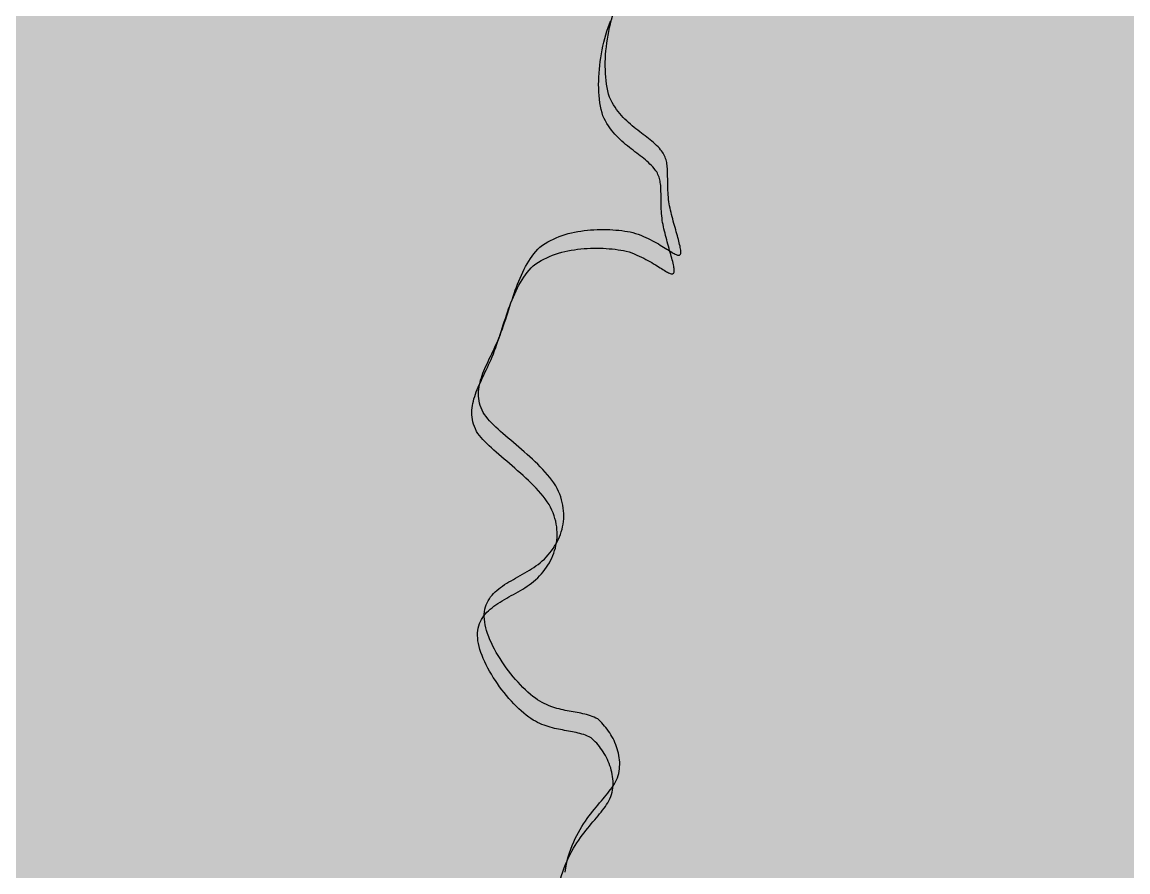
# Model space of a CAD drawing. Header units: metres. Extents: x 507649 to 508899, y 6966965 to 6967377.
# Drawn here: x 507813.553 to 507816.374, y 6967134.091 to 6967136.257 of the extents above; entities that cross this region are included whole.
import ezdxf

# ---------------------------------------------------------------- set-up
doc = ezdxf.new("R2010")
doc.units = ezdxf.units.M
for name, color, linetype in [('C_TEXT_2.5', 7, 'Continuous'), ('HATCH_PAVEMENT_CARPARK', 254, 'Continuous'), ('mga2020VEG_TREE', 252, 'Continuous'), ('VEG_TREE', 252, 'Continuous')]:
    doc.layers.add(name, color=color, linetype=linetype)

# ---------------------------------------------------------------- blocks, each defined once
blk = doc.blocks.new('XD_HATCH')
at = {"layer": 'HATCH_PAVEMENT_CARPARK'}
h = blk.add_hatch(color=256, dxfattribs=at)
h.dxf.hatch_style = 1
edge = h.paths.add_edge_path()
edge.add_arc((507820.0035, 6967266.0846), 90.9846, 212.490454, 214.433145, ccw=False)
edge.add_line((507743.2597, 6967217.2114), (507739.3975, 6967223.5857))
edge.add_line((507739.3975, 6967223.5857), (507735.7937, 6967229.354))
edge.add_arc((507741.7347, 6967233.0626), 7.0035, 130.40924, 211.97437, ccw=False)
edge.add_line((507737.1947, 6967238.3954), (507750.6539, 6967250.0937))
edge.add_line((507750.6539, 6967250.0937), (507741.05, 6967244.0422))
edge.add_line((507741.05, 6967244.0422), (507736.8872, 6967241.4878))
edge.add_line((507736.8872, 6967241.4878), (507736.5955, 6967241.3754))
edge.add_line((507736.5955, 6967241.3754), (507734.5499, 6967240.1202))
edge.add_line((507734.5499, 6967240.1202), (507731.321, 6967238.1196))
edge.add_line((507731.321, 6967238.1196), (507725.6413, 6967234.6538))
edge.add_line((507725.6413, 6967234.6538), (507731.0427, 6967225.6365))
edge.add_line((507731.0427, 6967225.6365), (507734.3137, 6967220.4063))
edge.add_line((507734.3137, 6967220.4063), (507740.7105, 6967210.5555))
edge.add_arc((507792.0178, 6967243.4686), 60.9567, 212.679784, 223.004185)
edge.add_line((507747.4399, 6967201.893), (507760.8169, 6967187.5416))
edge.add_line((507760.8169, 6967187.5416), (507809.4494, 6967136.3338))
edge.add_line((507809.4494, 6967136.3338), (507818.1024, 6967127.2285))
edge.add_line((507818.1024, 6967127.2285), (507823.8522, 6967121.3778))
edge.add_line((507823.8522, 6967121.3778), (507824.4916, 6967120.7445))
edge.add_arc((508006.4469, 6967303.1514), 257.6432, 225.071025, 227.49079)
edge.add_line((507832.3552, 6967113.225), (507846.2318, 6967101.0676))
edge.add_line((507846.2318, 6967101.0676), (507853.4009, 6967095.2875))
edge.add_line((507853.4009, 6967095.2875), (507861.2594, 6967089.1032))
edge.add_line((507861.2594, 6967089.1032), (507875.8925, 6967078.0403))
edge.add_line((507875.8925, 6967078.0403), (507894.9956, 6967066.1051))
edge.add_line((507894.9956, 6967066.1051), (507898.306, 6967064.4219))
edge.add_arc((507903.2585, 6967076.4416), 13, 247.60702, 320.57814)
edge.add_line((507913.3009, 6967068.1863), (507923.2089, 6967080.3814))
edge.add_line((507923.2089, 6967080.3814), (507928.8841, 6967087.3665))
edge.add_line((507928.8841, 6967087.3665), (507934.5029, 6967094.2847))
edge.add_arc((507925.5996, 6967101.3044), 11.3378, 321.74663, 356.9562)
edge.add_arc((507925.0507, 6967101.3012), 11.8858, 357.1121, 390.65111)
edge.add_line((507935.2759, 6967107.3607), (507928.3545, 6967118.4191))
edge.add_arc((507932.5928, 6967121.0718), 5, 172.2504, 212.042, ccw=False)
edge.add_line((507927.6385, 6967121.746), (507927.9054, 6967123.707))
edge.add_line((507927.9054, 6967123.707), (507927.9054, 6967123.707))
edge.add_line((507927.9054, 6967123.707), (507928.2223, 6967126.0364))
edge.add_line((507928.2223, 6967126.0364), (507922.15, 6967126.731))
edge.add_line((507922.15, 6967126.731), (507921.9819, 6967124.7702))
edge.add_line((507921.9819, 6967124.7702), (507922.0083, 6967120.8889))
edge.add_arc((507933.6526, 6967120.7537), 11.6451, 179.33463, 190.50577)
edge.add_arc((507935.1814, 6967121.1154), 13.2144, 190.83947, 200.68044)
edge.add_arc((507934.9068, 6967121.2344), 13.0012, 201.59832, 211.60111)
edge.add_line((507923.8334, 6967114.4217), (507928.4222, 6967107.0838))
edge.add_arc((507919.4738, 6967101.4999), 10.5477, 18.52406, 31.96507, ccw=False)
edge.add_line((507929.475, 6967104.8509), (507929.787, 6967103.6541))
edge.add_line((507929.787, 6967103.6541), (507929.9488, 6967102.4281))
edge.add_arc((507919.9728, 6967101.7351), 10, -10.20747, 3.97335, ccw=False)
edge.add_arc((507921.3095, 6967101.3189), 8.6125, 334.46201, 350.94223, ccw=False)
edge.add_line((507929.0805, 6967097.606), (507928.5012, 6967096.5133))
edge.add_line((507928.5012, 6967096.5133), (507927.7914, 6967095.5006))
edge.add_line((507927.7914, 6967095.5006), (507924.2563, 6967091.1658))
edge.add_line((507924.2563, 6967091.1658), (507918.5679, 6967084.1905))
edge.add_line((507918.5679, 6967084.1905), (507911.5805, 6967075.6137))
edge.add_line((507911.5805, 6967075.6137), (507910.6446, 6967074.5407))
edge.add_line((507910.6446, 6967074.5407), (507910.1306, 6967074.0475))
edge.add_line((507910.1306, 6967074.0475), (507909.8625, 6967073.8129))
edge.add_line((507909.8625, 6967073.8129), (507909.5875, 6967073.5866))
edge.add_line((507909.5875, 6967073.5866), (507909.3038, 6967073.3673))
edge.add_line((507909.3038, 6967073.3673), (507909.0135, 6967073.1569))
edge.add_line((507909.0135, 6967073.1569), (507908.4158, 6967072.7641))
edge.add_line((507908.4158, 6967072.7641), (507907.795, 6967072.4084))
edge.add_line((507907.795, 6967072.4084), (507907.1536, 6967072.0914))
edge.add_line((507907.1536, 6967072.0914), (507906.8254, 6967071.9475))
edge.add_line((507906.8254, 6967071.9475), (507906.4929, 6967071.8138))
edge.add_line((507906.4929, 6967071.8138), (507905.8165, 6967071.5771))
edge.add_line((507905.8165, 6967071.5771), (507905.1268, 6967071.3823))
edge.add_line((507905.1268, 6967071.3823), (507904.4291, 6967071.2084))
edge.add_line((507904.4291, 6967071.2084), (507903.0116, 6967071.0343))
edge.add_line((507903.0116, 6967071.0343), (507901.5808, 6967071.0558))
edge.add_line((507901.5808, 6967071.0558), (507900.4885, 6967071.1272))
edge.add_line((507900.4885, 6967071.1272), (507899.4095, 6967071.2923))
edge.add_line((507899.4095, 6967071.2923), (507898.9893, 6967071.3828))
edge.add_line((507898.9893, 6967071.3828), (507898.1342, 6967071.614))
edge.add_line((507898.1342, 6967071.614), (507897.2973, 6967071.9045))
edge.add_line((507897.2973, 6967071.9045), (507895.3677, 6967072.9474))
edge.add_line((507895.3677, 6967072.9474), (507879.298, 6967082.9874))
edge.add_line((507879.298, 6967082.9874), (507866.995, 6967092.2887))
edge.add_line((507866.995, 6967092.2887), (507856.5403, 6967100.4533))
edge.add_line((507856.5403, 6967100.4533), (507836.1676, 6967117.7773))
edge.add_line((507836.1676, 6967117.7773), (507828.8625, 6967124.8752))
edge.add_line((507828.8625, 6967124.8752), (507821.0371, 6967132.8454))
edge.add_line((507821.0371, 6967132.8454), (507813.741, 6967140.4571))
edge.add_line((507813.741, 6967140.4571), (507815.6575, 6967142.7613))
edge.add_line((507815.6575, 6967142.7613), (507797.0648, 6967160.6825))
edge.add_line((507797.0648, 6967160.6825), (507795.7151, 6967159.5083))
edge.add_line((507795.7151, 6967159.5083), (507754.4715, 6967202.9358))
edge.add_line((507754.4715, 6967202.9358), (507751.4594, 6967206.2682))
edge.add_arc((507819.8677, 6967266.0926), 90.8772, 214.485701, 221.170275, ccw=False)
blk = doc.blocks.new('BAC V TREE')
for p, q in [((-13.6357, 7.749), (-13.6204, 7.7897)), ((-13.6771, 7.6221), (-13.6641, 7.6651)), ((-13.6641, 7.6651), (-13.6503, 7.7074)), ((-13.6503, 7.7074), (-13.6357, 7.749)), ((-13.7108, 7.4898), (-13.7004, 7.5344)), ((-13.7004, 7.5344), (-13.6892, 7.5785)), ((-13.6892, 7.5785), (-13.6771, 7.6221)), ((-13.7365, 7.3544), (-13.7289, 7.3998)), ((-13.7289, 7.3998), (-13.7203, 7.4449)), ((-13.7203, 7.4449), (-13.7108, 7.4898)), ((-13.7534, 7.2182), (-13.7487, 7.2635)), ((-13.7487, 7.2635), (-13.7431, 7.309)), ((-13.7431, 7.309), (-13.7365, 7.3544)), ((-13.7609, 7.0833), (-13.7595, 7.128)), ((-13.7595, 7.128), (-13.7569, 7.173)), ((-13.7569, 7.173), (-13.7534, 7.2182)), ((-13.7613, 7.0391), (-13.7609, 7.0833)), ((-13.7605, 6.9954), (-13.7613, 7.0391)), ((-13.7586, 6.9522), (-13.7605, 6.9954)), ((-13.7555, 6.9097), (-13.7586, 6.9522)), ((-13.7512, 6.868), (-13.7555, 6.9097)), ((-13.7457, 6.8271), (-13.7512, 6.868)), ((-13.739, 6.7871), (-13.7457, 6.8271)), ((-13.731, 6.7481), (-13.739, 6.7871)), ((-13.7218, 6.7102), (-13.731, 6.7481)), ((-13.7112, 6.6735), (-13.7218, 6.7102)), ((-13.6965, 6.6425), (-13.7112, 6.6735)), ((-13.6809, 6.6129), (-13.6965, 6.6425)), ((-13.6644, 6.5845), (-13.6809, 6.6129)), ((-13.6472, 6.5573), (-13.6644, 6.5845)), ((-13.6292, 6.5313), (-13.6472, 6.5573)), ((-13.6106, 6.5063), (-13.6292, 6.5313)), ((-13.5914, 6.4824), (-13.6106, 6.5063)), ((-13.5716, 6.4594), (-13.5914, 6.4824)), ((-13.5514, 6.4374), (-13.5716, 6.4594)), ((-13.5307, 6.4161), (-13.5514, 6.4374)), ((-13.5097, 6.3957), (-13.5307, 6.4161)), ((-13.4884, 6.376), (-13.5097, 6.3957)), ((-13.4669, 6.3569), (-13.4884, 6.376)), ((-13.4453, 6.3385), (-13.4669, 6.3569)), ((-13.4235, 6.3205), (-13.4453, 6.3385)), ((-13.4017, 6.3031), (-13.4235, 6.3205)), ((-13.3799, 6.2861), (-13.4017, 6.3031)), ((-13.3582, 6.2694), (-13.3799, 6.2861)), ((-13.3367, 6.253), (-13.3582, 6.2694)), ((-13.3154, 6.2369), (-13.3367, 6.253)), ((-13.2943, 6.2209), (-13.3154, 6.2369)), ((-13.2736, 6.205), (-13.2943, 6.2209)), ((-13.2533, 6.1892), (-13.2736, 6.205)), ((-13.2334, 6.1734), (-13.2533, 6.1892)), ((-13.2141, 6.1576), (-13.2334, 6.1734)), ((-13.1954, 6.1416), (-13.2141, 6.1576)), ((-13.1773, 6.1254), (-13.1954, 6.1416)), ((-13.1599, 6.1089), (-13.1773, 6.1254)), ((-13.1433, 6.0922), (-13.1599, 6.1089)), ((-13.1275, 6.0751), (-13.1433, 6.0922)), ((-13.1126, 6.0575), (-13.1275, 6.0751)), ((-13.1012, 6.0439), (-13.1126, 6.0575)), ((-13.0909, 6.0301), (-13.1012, 6.0439)), ((-13.0816, 6.0161), (-13.0909, 6.0301)), ((-13.0734, 6.0018), (-13.0816, 6.0161)), ((-13.0661, 5.9871), (-13.0734, 6.0018)), ((-13.0596, 5.9722), (-13.0661, 5.9871)), ((-13.0541, 5.9569), (-13.0596, 5.9722)), ((-13.0492, 5.9413), (-13.0541, 5.9569)), ((-13.0451, 5.9253), (-13.0492, 5.9413)), ((-13.0417, 5.909), (-13.0451, 5.9253)), ((-13.0388, 5.8923), (-13.0417, 5.909)), ((-13.0365, 5.8751), (-13.0388, 5.8923)), ((-13.0347, 5.8575), (-13.0365, 5.8751)), ((-13.0332, 5.8395), (-13.0347, 5.8575)), ((-13.0322, 5.821), (-13.0332, 5.8395)), ((-13.0314, 5.802), (-13.0322, 5.821)), ((-13.0309, 5.7825), (-13.0314, 5.802)), ((-13.0305, 5.7625), (-13.0309, 5.7825)), ((-13.0303, 5.742), (-13.0305, 5.7625)), ((-13.0301, 5.7209), (-13.0303, 5.742)), ((-13.03, 5.6992), (-13.0301, 5.7209)), ((-13.0298, 5.677), (-13.03, 5.6992)), ((-13.0294, 5.6542), (-13.0298, 5.677)), ((-13.029, 5.6307), (-13.0294, 5.6542)), ((-13.0282, 5.6066), (-13.029, 5.6307)), ((-13.0272, 5.5818), (-13.0282, 5.6066)), ((-13.0259, 5.5564), (-13.0272, 5.5818)), ((-13.0241, 5.5303), (-13.0259, 5.5564)), ((-13.0219, 5.5035), (-13.0241, 5.5303)), ((-13.0191, 5.476), (-13.0219, 5.5035)), ((-13.0158, 5.4477), (-13.0191, 5.476)), ((-13.0116, 5.4237), (-13.0158, 5.4477)), ((-13.0069, 5.3992), (-13.0116, 5.4237)), ((-13.0018, 5.3744), (-13.0069, 5.3992)), ((-12.9962, 5.3492), (-13.0018, 5.3744)), ((-12.9903, 5.3238), (-12.9962, 5.3492)), ((-12.984, 5.2982), (-12.9903, 5.3238)), ((-12.9776, 5.2726), (-12.984, 5.2982)), ((-12.9709, 5.2469), (-12.9776, 5.2726)), ((-12.964, 5.2213), (-12.9709, 5.2469)), ((-12.9571, 5.1959), (-12.964, 5.2213)), ((-12.9501, 5.1707), (-12.9571, 5.1959)), ((-14.3018, 5.0406), (-14.2667, 5.0532)), ((-14.2667, 5.0532), (-14.2309, 5.0646)), ((-14.2309, 5.0646), (-14.1947, 5.075)), ((-14.1947, 5.075), (-14.158, 5.0842)), ((-14.158, 5.0842), (-14.121, 5.0924)), ((-14.121, 5.0924), (-14.0837, 5.0996)), ((-14.0837, 5.0996), (-14.0462, 5.1058)), ((-14.0462, 5.1058), (-14.0085, 5.1111)), ((-14.0085, 5.1111), (-13.9707, 5.1154)), ((-13.9707, 5.1154), (-13.9329, 5.1188)), ((-13.9329, 5.1188), (-13.8951, 5.1213)), ((-13.8951, 5.1213), (-13.8574, 5.1231)), ((-13.8574, 5.1231), (-13.8199, 5.124)), ((-13.8199, 5.124), (-13.7827, 5.1241)), ((-13.7827, 5.1241), (-13.7457, 5.1235)), ((-13.7457, 5.1235), (-13.7091, 5.1222)), ((-13.7091, 5.1222), (-13.673, 5.1202)), ((-13.673, 5.1202), (-13.6373, 5.1175)), ((-13.6373, 5.1175), (-13.6023, 5.1142)), ((-13.6023, 5.1142), (-13.5678, 5.1103)), ((-13.5678, 5.1103), (-13.5341, 5.1059)), ((-13.5341, 5.1059), (-13.5011, 5.1009)), ((-13.5011, 5.1009), (-13.469, 5.0954)), ((-13.469, 5.0954), (-13.4377, 5.0895)), ((-13.4377, 5.0895), (-13.4056, 5.0787)), ((-13.4056, 5.0787), (-13.3745, 5.0674)), ((-13.3745, 5.0674), (-13.3444, 5.0556)), ((-13.3444, 5.0556), (-13.3153, 5.0435)), ((-12.9432, 5.1458), (-12.9501, 5.1707)), ((-12.9363, 5.1212), (-12.9432, 5.1458)), ((-12.9295, 5.0971), (-12.9363, 5.1212)), ((-12.9228, 5.0735), (-12.9295, 5.0971)), ((-12.9164, 5.0505), (-12.9228, 5.0735)), ((-14.5269, 4.9182), (-14.4975, 4.9396)), ((-14.4975, 4.9396), (-14.4671, 4.9596)), ((-14.4671, 4.9596), (-14.4357, 4.9783)), ((-14.4357, 4.9783), (-14.4034, 4.9958)), ((-14.4034, 4.9958), (-14.3703, 5.0119)), ((-14.3703, 5.0119), (-14.3364, 5.0269)), ((-14.3364, 5.0269), (-14.3018, 5.0406)), ((-13.3153, 5.0435), (-13.2871, 5.031)), ((-13.2871, 5.031), (-13.26, 5.0184)), ((-13.26, 5.0184), (-13.2338, 5.0055)), ((-13.2338, 5.0055), (-13.2085, 4.9926)), ((-13.2085, 4.9926), (-13.1843, 4.9797)), ((-13.1843, 4.9797), (-13.161, 4.9668)), ((-13.161, 4.9668), (-13.1386, 4.954)), ((-13.1386, 4.954), (-13.1172, 4.9414)), ((-13.1172, 4.9414), (-13.0967, 4.929)), ((-13.0967, 4.929), (-13.0771, 4.917)), ((-12.9103, 5.0283), (-12.9164, 5.0505)), ((-12.9045, 5.0067), (-12.9103, 5.0283)), ((-12.899, 4.986), (-12.9045, 5.0067)), ((-12.894, 4.9662), (-12.899, 4.986)), ((-12.8895, 4.9474), (-12.894, 4.9662)), ((-12.8855, 4.9297), (-12.8895, 4.9474)), ((-12.8821, 4.913), (-12.8855, 4.9297)), ((-14.6394, 4.7826), (-14.619, 4.8118)), ((-14.619, 4.8118), (-14.5975, 4.84)), ((-14.5975, 4.84), (-14.5751, 4.8672)), ((-14.5751, 4.8672), (-14.5516, 4.8932)), ((-14.5516, 4.8932), (-14.5269, 4.9182)), ((-13.0771, 4.917), (-13.0585, 4.9054)), ((-13.0585, 4.9054), (-13.0408, 4.8942)), ((-13.0408, 4.8942), (-13.024, 4.8836)), ((-13.024, 4.8836), (-13.0081, 4.8736)), ((-13.0081, 4.8736), (-12.9932, 4.8643)), ((-12.9932, 4.8643), (-12.9791, 4.8557)), ((-12.9791, 4.8557), (-12.9659, 4.8479)), ((-12.9659, 4.8479), (-12.9536, 4.841)), ((-12.9536, 4.841), (-12.9422, 4.8351)), ((-12.9422, 4.8351), (-12.9317, 4.8302)), ((-12.9317, 4.8302), (-12.922, 4.8263)), ((-12.922, 4.8263), (-12.9132, 4.8237)), ((-12.9132, 4.8237), (-12.9053, 4.8223)), ((-12.9053, 4.8223), (-12.8982, 4.8221)), ((-12.8982, 4.8221), (-12.8919, 4.8234)), ((-12.8919, 4.8234), (-12.8866, 4.8261)), ((-12.8866, 4.8261), (-12.882, 4.8303)), ((-12.8793, 4.8977), (-12.8821, 4.913)), ((-12.882, 4.8303), (-12.8789, 4.8351)), ((-12.8772, 4.8835), (-12.8793, 4.8977)), ((-12.8789, 4.8351), (-12.8767, 4.8416)), ((-12.8758, 4.8708), (-12.8772, 4.8835)), ((-12.8767, 4.8416), (-12.8755, 4.8497)), ((-12.8753, 4.8595), (-12.8758, 4.8708)), ((-12.8755, 4.8497), (-12.8753, 4.8595)), ((-14.7126, 4.6571), (-14.6955, 4.6897)), ((-14.6955, 4.6897), (-14.6777, 4.7215)), ((-14.6777, 4.7215), (-14.659, 4.7525)), ((-14.659, 4.7525), (-14.6394, 4.7826)), ((-14.7747, 4.5201), (-14.76, 4.5553)), ((-14.76, 4.5553), (-14.7448, 4.5899)), ((-14.7448, 4.5899), (-14.7291, 4.6238)), ((-14.7291, 4.6238), (-14.7126, 4.6571)), ((-14.829, 4.375), (-14.816, 4.4119)), ((-14.816, 4.4119), (-14.8026, 4.4484)), ((-14.8026, 4.4484), (-14.7889, 4.4845)), ((-14.7889, 4.4845), (-14.7747, 4.5201)), ((-14.8668, 4.2628), (-14.8544, 4.3004)), ((-14.8544, 4.3004), (-14.8418, 4.3378)), ((-14.8418, 4.3378), (-14.829, 4.375)), ((-14.9159, 4.1114), (-14.9036, 4.1493)), ((-14.9036, 4.1493), (-14.8913, 4.1872)), ((-14.8913, 4.1872), (-14.8791, 4.225)), ((-14.8791, 4.225), (-14.8668, 4.2628)), ((-14.9538, 3.9983), (-14.941, 4.0358)), ((-14.941, 4.0358), (-14.9284, 4.0736)), ((-14.9284, 4.0736), (-14.9159, 4.1114)), ((-15.0084, 3.8509), (-14.9941, 3.8872)), ((-14.9941, 3.8872), (-14.9803, 3.9239)), ((-14.9803, 3.9239), (-14.9669, 3.961)), ((-14.9669, 3.961), (-14.9538, 3.9983)), ((-15.0503, 3.756), (-15.0361, 3.7871)), ((-15.0361, 3.7871), (-15.0221, 3.8187)), ((-15.0221, 3.8187), (-15.0084, 3.8509)), ((-15.121, 3.6074), (-15.1072, 3.6363)), ((-15.1072, 3.6363), (-15.0931, 3.6656)), ((-15.0931, 3.6656), (-15.0789, 3.6953)), ((-15.0789, 3.6953), (-15.0646, 3.7254)), ((-15.0646, 3.7254), (-15.0503, 3.756)), ((-15.1725, 3.4951), (-15.1604, 3.5227)), ((-15.1604, 3.5227), (-15.1477, 3.5507)), ((-15.1477, 3.5507), (-15.1346, 3.5789)), ((-15.1346, 3.5789), (-15.121, 3.6074)), ((-15.2222, 3.3595), (-15.214, 3.3863)), ((-15.214, 3.3863), (-15.2048, 3.4133)), ((-15.2048, 3.4133), (-15.1948, 3.4404)), ((-15.1948, 3.4404), (-15.184, 3.4676)), ((-15.184, 3.4676), (-15.1725, 3.4951)), ((-15.2461, 3.2259), (-15.2438, 3.2527)), ((-15.2438, 3.2527), (-15.2402, 3.2794)), ((-15.2402, 3.2794), (-15.2354, 3.3061)), ((-15.2354, 3.3061), (-15.2293, 3.3328)), ((-15.2293, 3.3328), (-15.2222, 3.3595)), ((-15.2469, 3.1991), (-15.2461, 3.2259)), ((-15.2462, 3.1722), (-15.2469, 3.1991)), ((-15.2439, 3.1452), (-15.2462, 3.1722)), ((-15.24, 3.118), (-15.2439, 3.1452)), ((-15.2343, 3.0906), (-15.24, 3.118)), ((-15.2267, 3.0629), (-15.2343, 3.0906)), ((-15.2173, 3.0351), (-15.2267, 3.0629)), ((-15.2059, 3.0069), (-15.2173, 3.0351)), ((-15.1924, 2.9784), (-15.2059, 3.0069)), ((-15.1762, 2.955), (-15.1924, 2.9784)), ((-15.1581, 2.9313), (-15.1762, 2.955)), ((-15.1384, 2.9074), (-15.1581, 2.9313)), ((-15.117, 2.8832), (-15.1384, 2.9074)), ((-15.0941, 2.8588), (-15.117, 2.8832)), ((-15.0698, 2.8342), (-15.0941, 2.8588)), ((-15.0443, 2.8093), (-15.0698, 2.8342)), ((-15.0175, 2.7842), (-15.0443, 2.8093)), ((-14.9898, 2.7588), (-15.0175, 2.7842)), ((-14.9611, 2.7332), (-14.9898, 2.7588)), ((-14.9315, 2.7072), (-14.9611, 2.7332)), ((-14.9013, 2.681), (-14.9315, 2.7072)), ((-14.8704, 2.6545), (-14.9013, 2.681)), ((-14.8391, 2.6278), (-14.8704, 2.6545)), ((-14.8074, 2.6007), (-14.8391, 2.6278)), ((-14.7754, 2.5733), (-14.8074, 2.6007)), ((-14.7433, 2.5456), (-14.7754, 2.5733)), ((-14.7111, 2.5176), (-14.7433, 2.5456)), ((-14.679, 2.4892), (-14.7111, 2.5176)), ((-14.6471, 2.4606), (-14.679, 2.4892)), ((-14.6155, 2.4316), (-14.6471, 2.4606)), ((-14.5844, 2.4022), (-14.6155, 2.4316)), ((-14.5537, 2.3726), (-14.5844, 2.4022)), ((-14.5237, 2.3425), (-14.5537, 2.3726)), ((-14.4944, 2.3121), (-14.5237, 2.3425)), ((-14.466, 2.2814), (-14.4944, 2.3121)), ((-14.4386, 2.2503), (-14.466, 2.2814)), ((-14.4123, 2.2188), (-14.4386, 2.2503)), ((-14.3872, 2.1869), (-14.4123, 2.2188)), ((-14.3634, 2.1546), (-14.3872, 2.1869)), ((-14.341, 2.1219), (-14.3634, 2.1546)), ((-14.3239, 2.0889), (-14.341, 2.1219)), ((-14.3087, 2.0559), (-14.3239, 2.0889)), ((-14.2952, 2.023), (-14.3087, 2.0559)), ((-14.2834, 1.9901), (-14.2952, 2.023)), ((-14.2734, 1.9574), (-14.2834, 1.9901)), ((-14.265, 1.9248), (-14.2734, 1.9574)), ((-14.2583, 1.8923), (-14.265, 1.9248)), ((-14.2533, 1.8601), (-14.2583, 1.8923)), ((-14.2499, 1.828), (-14.2533, 1.8601)), ((-14.248, 1.7961), (-14.2499, 1.828)), ((-14.2558, 1.6714), (-14.2516, 1.7022)), ((-14.2516, 1.7022), (-14.2489, 1.7332)), ((-14.2489, 1.7332), (-14.2477, 1.7646)), ((-14.2477, 1.7646), (-14.248, 1.7961)), ((-14.2867, 1.5521), (-14.2769, 1.5814)), ((-14.2769, 1.5814), (-14.2685, 1.611)), ((-14.2685, 1.611), (-14.2615, 1.6411)), ((-14.2615, 1.6411), (-14.2558, 1.6714)), ((-14.355, 1.4126), (-14.3389, 1.4395)), ((-14.3389, 1.4395), (-14.3239, 1.4669)), ((-14.3239, 1.4669), (-14.3102, 1.4949)), ((-14.3102, 1.4949), (-14.2978, 1.5233)), ((-14.2978, 1.5233), (-14.2867, 1.5521)), ((-14.453, 1.2865), (-14.4312, 1.3105)), ((-14.4312, 1.3105), (-14.4105, 1.3351)), ((-14.4105, 1.3351), (-14.3908, 1.3604)), ((-14.3908, 1.3604), (-14.3723, 1.3862)), ((-14.3723, 1.3862), (-14.355, 1.4126)), ((-14.5993, 1.1643), (-14.5738, 1.1817)), ((-14.5738, 1.1817), (-14.5489, 1.1997)), ((-14.5489, 1.1997), (-14.5246, 1.2183)), ((-14.5246, 1.2183), (-14.4997, 1.2404)), ((-14.4997, 1.2404), (-14.4759, 1.2631)), ((-14.4759, 1.2631), (-14.453, 1.2865)), ((-14.8391, 1.0242), (-14.8126, 1.0392)), ((-14.8126, 1.0392), (-14.7859, 1.0541)), ((-14.7859, 1.0541), (-14.759, 1.0691)), ((-14.759, 1.0691), (-14.732, 1.0842)), ((-14.732, 1.0842), (-14.7051, 1.0996)), ((-14.7051, 1.0996), (-14.6783, 1.1152)), ((-14.6783, 1.1152), (-14.6516, 1.1311)), ((-14.6516, 1.1311), (-14.6253, 1.1475)), ((-14.6253, 1.1475), (-14.5993, 1.1643)), ((-15.0315, 0.896), (-15.0102, 0.9135)), ((-15.0102, 0.9135), (-14.9879, 0.9305)), ((-14.9879, 0.9305), (-14.9648, 0.9469)), ((-14.9648, 0.9469), (-14.9409, 0.963)), ((-14.9409, 0.963), (-14.9162, 0.9786)), ((-14.9162, 0.9786), (-14.891, 0.994)), ((-14.891, 0.994), (-14.8653, 1.0092)), ((-14.8653, 1.0092), (-14.8391, 1.0242)), ((-15.1341, 0.7752), (-15.1204, 0.7975)), ((-15.1204, 0.7975), (-15.1053, 0.8189)), ((-15.1053, 0.8189), (-15.0887, 0.8394)), ((-15.0887, 0.8394), (-15.0708, 0.859)), ((-15.0708, 0.859), (-15.0517, 0.8779)), ((-15.0517, 0.8779), (-15.0315, 0.896)), ((-15.1767, 0.6462), (-15.1719, 0.6745)), ((-15.1719, 0.6745), (-15.1651, 0.7015)), ((-15.1651, 0.7015), (-15.1565, 0.7272)), ((-15.1565, 0.7272), (-15.1461, 0.7517)), ((-15.1461, 0.7517), (-15.1341, 0.7752)), ((-15.1804, 0.5879), (-15.1797, 0.6177)), ((-15.1789, 0.557), (-15.1804, 0.5879)), ((-15.1797, 0.6177), (-15.1767, 0.6462)), ((-15.1752, 0.525), (-15.1789, 0.557)), ((-15.1695, 0.4921), (-15.1752, 0.525)), ((-15.1618, 0.4584), (-15.1695, 0.4921)), ((-15.1522, 0.4239), (-15.1618, 0.4584)), ((-15.1408, 0.3888), (-15.1522, 0.4239)), ((-15.1277, 0.3531), (-15.1408, 0.3888)), ((-15.113, 0.3169), (-15.1277, 0.3531)), ((-15.0968, 0.2804), (-15.113, 0.3169)), ((-15.0791, 0.2437), (-15.0968, 0.2804)), ((-15.06, 0.2068), (-15.0791, 0.2437)), ((-15.0397, 0.1699), (-15.06, 0.2068)), ((-15.0181, 0.133), (-15.0397, 0.1699)), ((-14.9955, 0.0962), (-15.0181, 0.133)), ((-14.9718, 0.0598), (-14.9955, 0.0962)), ((-14.9472, 0.0236), (-14.9718, 0.0598)), ((-14.9217, -0.0121), (-14.9472, 0.0236)), ((-14.8954, -0.0472), (-14.9217, -0.0121)), ((-14.8685, -0.0817), (-14.8954, -0.0472)), ((-14.841, -0.1154), (-14.8685, -0.0817)), ((-14.8129, -0.1483), (-14.841, -0.1154)), ((-14.7845, -0.1802), (-14.8129, -0.1483)), ((-14.7557, -0.2111), (-14.7845, -0.1802)), ((-14.7266, -0.2408), (-14.7557, -0.2111)), ((-14.6974, -0.2693), (-14.7266, -0.2408)), ((-14.6681, -0.2964), (-14.6974, -0.2693)), ((-14.6388, -0.3221), (-14.6681, -0.2964)), ((-14.6096, -0.3463), (-14.6388, -0.3221)), ((-14.5805, -0.3687), (-14.6096, -0.3463)), ((-14.5544, -0.3862), (-14.5805, -0.3687)), ((-14.5284, -0.4022), (-14.5544, -0.3862)), ((-14.5027, -0.4168), (-14.5284, -0.4022)), ((-14.4771, -0.4301), (-14.5027, -0.4168)), ((-14.4518, -0.4421), (-14.4771, -0.4301)), ((-14.4266, -0.453), (-14.4518, -0.4421)), ((-14.4016, -0.4629), (-14.4266, -0.453)), ((-14.3768, -0.4718), (-14.4016, -0.4629)), ((-14.3521, -0.4799), (-14.3768, -0.4718)), ((-14.3277, -0.4871), (-14.3521, -0.4799)), ((-14.3034, -0.4937), (-14.3277, -0.4871)), ((-14.2793, -0.4996), (-14.3034, -0.4937)), ((-14.2553, -0.505), (-14.2793, -0.4996)), ((-14.2316, -0.51), (-14.2553, -0.505)), ((-14.2079, -0.5146), (-14.2316, -0.51)), ((-14.1845, -0.5189), (-14.2079, -0.5146)), ((-14.1612, -0.5231), (-14.1845, -0.5189)), ((-14.138, -0.5271), (-14.1612, -0.5231)), ((-14.115, -0.5312), (-14.138, -0.5271)), ((-14.0922, -0.5353), (-14.115, -0.5312)), ((-14.0695, -0.5396), (-14.0922, -0.5353)), ((-14.0469, -0.5441), (-14.0695, -0.5396)), ((-14.0244, -0.549), (-14.0469, -0.5441)), ((-14.0021, -0.5543), (-14.0244, -0.549)), ((-13.98, -0.5601), (-14.0021, -0.5543)), ((-13.9579, -0.5665), (-13.98, -0.5601)), ((-13.936, -0.5735), (-13.9579, -0.5665)), ((-13.9142, -0.5814), (-13.936, -0.5735)), ((-13.8925, -0.5901), (-13.9142, -0.5814)), ((-13.871, -0.5997), (-13.8925, -0.5901)), ((-13.8495, -0.6104), (-13.871, -0.5997)), ((-13.8331, -0.6251), (-13.8495, -0.6104)), ((-13.8167, -0.6408), (-13.8331, -0.6251)), ((-13.8005, -0.6574), (-13.8167, -0.6408)), ((-13.7845, -0.6749), (-13.8005, -0.6574)), ((-13.7688, -0.6932), (-13.7845, -0.6749)), ((-13.7534, -0.7122), (-13.7688, -0.6932)), ((-13.7383, -0.7321), (-13.7534, -0.7122)), ((-13.7237, -0.7526), (-13.7383, -0.7321)), ((-13.7096, -0.7738), (-13.7237, -0.7526)), ((-13.696, -0.7956), (-13.7096, -0.7738)), ((-13.6831, -0.818), (-13.696, -0.7956)), ((-13.6707, -0.841), (-13.6831, -0.818)), ((-13.6591, -0.8644), (-13.6707, -0.841)), ((-13.6482, -0.8883), (-13.6591, -0.8644)), ((-13.6381, -0.9126), (-13.6482, -0.8883)), ((-13.6288, -0.9373), (-13.6381, -0.9126)), ((-13.6205, -0.9623), (-13.6288, -0.9373)), ((-13.6131, -0.9877), (-13.6205, -0.9623)), ((-13.6068, -1.0133), (-13.6131, -0.9877)), ((-13.6015, -1.0391), (-13.6068, -1.0133)), ((-13.5974, -1.065), (-13.6015, -1.0391)), ((-13.5944, -1.0911), (-13.5974, -1.065)), ((-13.5927, -1.1173), (-13.5944, -1.0911)), ((-13.5931, -1.1698), (-13.5922, -1.1436)), ((-13.5922, -1.1436), (-13.5927, -1.1173)), ((-13.6196, -1.2997), (-13.6112, -1.2741)), ((-13.6112, -1.2741), (-13.6044, -1.2482)), ((-13.6044, -1.2482), (-13.5992, -1.2222)), ((-13.5992, -1.2222), (-13.5954, -1.196)), ((-13.5954, -1.196), (-13.5931, -1.1698)), ((-13.6985, -1.4363), (-13.6828, -1.4143)), ((-13.6828, -1.4143), (-13.668, -1.3923)), ((-13.668, -1.3923), (-13.6541, -1.3701)), ((-13.6541, -1.3701), (-13.6413, -1.3478)), ((-13.6413, -1.3478), (-13.6296, -1.3252)), ((-13.6296, -1.3252), (-13.6196, -1.2997)), ((-13.8077, -1.571), (-13.788, -1.5478)), ((-13.788, -1.5478), (-13.7689, -1.5251)), ((-13.7689, -1.5251), (-13.7503, -1.5026)), ((-13.7503, -1.5026), (-13.7323, -1.4803)), ((-13.7323, -1.4803), (-13.715, -1.4583)), ((-13.715, -1.4583), (-13.6985, -1.4363)), ((-13.9107, -1.695), (-13.8897, -1.6689)), ((-13.8897, -1.6689), (-13.8688, -1.6435)), ((-13.8688, -1.6435), (-13.8481, -1.6188)), ((-13.8481, -1.6188), (-13.8277, -1.5946)), ((-13.8277, -1.5946), (-13.8077, -1.571)), ((-14.0155, -1.8393), (-13.9948, -1.8084)), ((-13.9948, -1.8084), (-13.9739, -1.7786)), ((-13.9739, -1.7786), (-13.9529, -1.7498)), ((-13.9529, -1.7498), (-13.9318, -1.722)), ((-13.9318, -1.722), (-13.9107, -1.695)), ((-14.0949, -1.9754), (-14.0757, -1.9394)), ((-14.0757, -1.9394), (-14.056, -1.9047)), ((-14.056, -1.9047), (-14.0359, -1.8714)), ((-14.0359, -1.8714), (-14.0155, -1.8393)), ((-14.1489, -2.0925), (-14.1315, -2.0519)), ((-14.1315, -2.0519), (-14.1135, -2.0129)), ((-14.1135, -2.0129), (-14.0949, -1.9754)), ((-14.1961, -2.2248), (-14.1812, -2.1789)), ((-14.1812, -2.1789), (-14.1654, -2.1348)), ((-14.1654, -2.1348), (-14.1489, -2.0925)), ((-14.2259, -2.3566), (-14.2172, -2.3111)), ((-14.2172, -2.3111), (-14.2072, -2.2671)), ((-14.2072, -2.2671), (-14.1961, -2.2248)), ((-14.2336, -2.4036), (-14.2259, -2.3566))]:
    blk.add_line(p, q)
blk = doc.blocks.new('XE_SURVEY')
at = {"layer": 'mga2020VEG_TREE', "xscale": 0.2176184297825094, "yscale": 0.2176184297825094, "zscale": 0.2176184297825094, "rotation": 0.001583333339407246}
blk.add_blockref('BAC V TREE', (507818.0354, 6967134.6138, 4.131), dxfattribs=at)
at = {"layer": 'VEG_TREE', "xscale": 0.2177084013672088, "yscale": 0.2177084013672088, "zscale": 0.2177084013672088}
blk.add_blockref('BAC V TREE', (507818.0197, 6967134.5657, 4.131), dxfattribs=at)

msp = doc.modelspace()

# ---------------------------------------------------------------- block references
at = {"layer": 'C_TEXT_2.5'}
for name in ['XD_HATCH', 'XE_SURVEY']:
    msp.add_blockref(name, (0, 0), dxfattribs=at)

doc.saveas('drawing.dxf')
